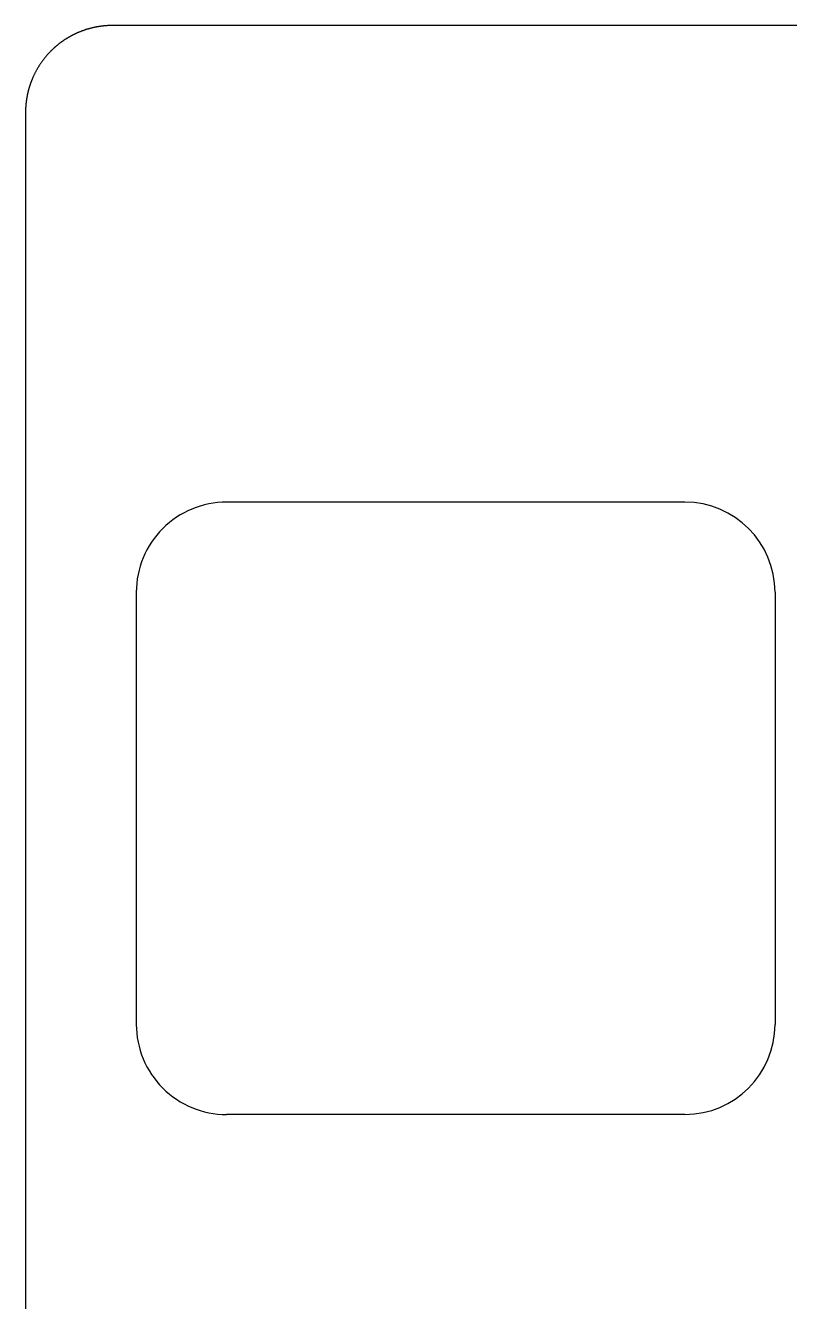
# Model space of a CAD drawing. Header units: millimetres. Extents: x -10 to 277, y -95 to 18.
# Drawn here: x -9.9 to 7.68, y -11.36 to 18.03 of the extents above; entities that cross this region are included whole.
import ezdxf

# ---------------------------------------------------------------- set-up
doc = ezdxf.new("R2010")
doc.units = ezdxf.units.MM
doc.header["$MEASUREMENT"] = 0
doc.layers.add('Edge.Cuts', color=53, linetype='CONTINUOUS')

msp = doc.modelspace()

# ---------------------------------------------------------------- linework, layer by layer
at = {"layer": 'Edge.Cuts', "linetype": 'Continuous'}
for p, q in [((-8.521819, 17.926875), (-8.533829, 17.922904)), ((-8.509785, 17.930771), (-8.521819, 17.926875)), ((-8.497726, 17.93459), (-8.509785, 17.930771)), ((-8.485644, 17.938332), (-8.497726, 17.93459)), ((-8.473538, 17.941998), (-8.485644, 17.938332)), ((-8.46141, 17.945587), (-8.473538, 17.941998)), ((-8.449259, 17.9491), (-8.46141, 17.945587)), ((-8.437087, 17.952535), (-8.449259, 17.9491)), ((-8.424894, 17.955894), (-8.437087, 17.952535)), ((-8.41268, 17.959175), (-8.424894, 17.955894)), ((-8.400446, 17.962379), (-8.41268, 17.959175)), ((-8.388191, 17.965505), (-8.400446, 17.962379)), ((-8.375918, 17.968553), (-8.388191, 17.965505)), ((-8.363626, 17.971524), (-8.375918, 17.968553)), ((-8.351316, 17.974417), (-8.363626, 17.971524)), ((-8.338988, 17.977232), (-8.351316, 17.974417)), ((-8.326642, 17.979969), (-8.338988, 17.977232)), ((-8.31428, 17.982628), (-8.326642, 17.979969)), ((-8.301902, 17.985208), (-8.31428, 17.982628)), ((-8.289507, 17.98771), (-8.301902, 17.985208)), ((-8.277098, 17.990134), (-8.289507, 17.98771)), ((-8.264673, 17.992479), (-8.277098, 17.990134)), ((-8.252234, 17.994745), (-8.264673, 17.992479)), ((-8.239781, 17.996933), (-8.252234, 17.994745)), ((-8.227315, 17.999041), (-8.239781, 17.996933)), ((-8.214836, 18.001071), (-8.227315, 17.999041)), ((-8.202344, 18.003022), (-8.214836, 18.001071)), ((-8.18984, 18.004894), (-8.202344, 18.003022)), ((-8.177325, 18.006686), (-8.18984, 18.004894)), ((-8.164798, 18.0084), (-8.177325, 18.006686)), ((-8.152261, 18.010034), (-8.164798, 18.0084)), ((-8.139714, 18.011589), (-8.152261, 18.010034)), ((-8.127157, 18.013064), (-8.139714, 18.011589)), ((-8.114592, 18.01446), (-8.127157, 18.013064)), ((-8.102017, 18.015777), (-8.114592, 18.01446)), ((-8.089434, 18.017014), (-8.102017, 18.015777)), ((-8.076843, 18.018171), (-8.089434, 18.017014)), ((-8.064245, 18.019249), (-8.076843, 18.018171)), ((-8.05164, 18.020247), (-8.064245, 18.019249)), ((-8.039028, 18.021166), (-8.05164, 18.020247)), ((-8.02641, 18.022004), (-8.039028, 18.021166)), ((-8.013787, 18.022763), (-8.02641, 18.022004)), ((-8.001159, 18.023442), (-8.013787, 18.022763)), ((-7.988526, 18.024042), (-8.001159, 18.023442)), ((-7.975889, 18.024561), (-7.988526, 18.024042)), ((-7.963248, 18.025001), (-7.975889, 18.024561)), ((-7.950603, 18.02536), (-7.963248, 18.025001)), ((-7.937956, 18.02564), (-7.950603, 18.02536)), ((-7.925306, 18.02584), (-7.937956, 18.02564)), ((-7.912654, 18.02596), (-7.925306, 18.02584)), ((-7.9, 18.026), (-7.912654, 18.02596)), ((12.1584, 18.026), (-7.9, 18.026)), ((-9.092353, 17.631696), (-9.097424, 17.627918)), ((-9.087269, 17.635459), (-9.092353, 17.631696)), ((-9.082174, 17.639205), (-9.087269, 17.635459)), ((-9.077067, 17.642936), (-9.082174, 17.639205)), ((-9.071948, 17.64665), (-9.077067, 17.642936)), ((-9.066817, 17.650348), (-9.071948, 17.64665)), ((-9.061676, 17.654029), (-9.066817, 17.650348)), ((-9.056521, 17.657695), (-9.061676, 17.654029)), ((-9.051356, 17.661343), (-9.056521, 17.657695)), ((-9.046179, 17.664976), (-9.051356, 17.661343)), ((-9.040991, 17.668592), (-9.046179, 17.664976)), ((-9.035791, 17.672192), (-9.040991, 17.668592)), ((-9.03058, 17.675775), (-9.035791, 17.672192)), ((-9.025357, 17.679343), (-9.03058, 17.675775)), ((-9.020124, 17.682893), (-9.025357, 17.679343)), ((-9.014879, 17.686427), (-9.020124, 17.682893)), ((-9.009623, 17.689944), (-9.014879, 17.686427)), ((-9.004355, 17.693444), (-9.009623, 17.689944)), ((-8.999077, 17.696928), (-9.004355, 17.693444)), ((-8.993787, 17.700396), (-8.999077, 17.696928)), ((-8.988487, 17.703846), (-8.993787, 17.700396)), ((-8.983176, 17.70728), (-8.988487, 17.703846)), ((-8.977854, 17.710696), (-8.983176, 17.70728)), ((-8.972521, 17.714097), (-8.977854, 17.710696)), ((-8.967178, 17.71748), (-8.972521, 17.714097)), ((-8.961823, 17.720846), (-8.967178, 17.71748)), ((-8.956458, 17.724195), (-8.961823, 17.720846)), ((-8.951082, 17.727528), (-8.956458, 17.724195)), ((-8.945696, 17.730843), (-8.951082, 17.727528)), ((-8.940299, 17.734142), (-8.945696, 17.730843)), ((-8.934893, 17.737423), (-8.940299, 17.734142)), ((-8.929475, 17.740687), (-8.934893, 17.737423)), ((-8.924047, 17.743934), (-8.929475, 17.740687)), ((-8.918609, 17.747164), (-8.924047, 17.743934)), ((-8.913161, 17.750376), (-8.918609, 17.747164)), ((-8.907702, 17.753572), (-8.913161, 17.750376)), ((-8.902234, 17.75675), (-8.907702, 17.753572)), ((-8.896755, 17.759911), (-8.902234, 17.75675)), ((-8.891267, 17.763055), (-8.896755, 17.759911)), ((-8.885768, 17.766181), (-8.891267, 17.763055)), ((-8.88026, 17.76929), (-8.885768, 17.766181)), ((-8.874741, 17.772381), (-8.88026, 17.76929)), ((-8.869213, 17.775455), (-8.874741, 17.772381)), ((-8.863675, 17.778512), (-8.869213, 17.775455)), ((-8.858128, 17.78155), (-8.863675, 17.778512)), ((-8.852571, 17.784572), (-8.858128, 17.78155)), ((-8.847004, 17.787576), (-8.852571, 17.784572)), ((-8.841428, 17.790562), (-8.847004, 17.787576)), ((-8.835843, 17.79353), (-8.841428, 17.790562)), ((-8.830247, 17.796482), (-8.835843, 17.79353)), ((-8.824643, 17.799415), (-8.830247, 17.796482)), ((-8.81903, 17.80233), (-8.824643, 17.799415)), ((-8.813407, 17.805228), (-8.81903, 17.80233)), ((-8.807775, 17.808108), (-8.813407, 17.805228)), ((-8.802134, 17.81097), (-8.807775, 17.808108)), ((-8.796484, 17.813815), (-8.802134, 17.81097)), ((-8.790825, 17.816641), (-8.796484, 17.813815)), ((-8.785157, 17.81945), (-8.790825, 17.816641)), ((-8.77948, 17.82224), (-8.785157, 17.81945)), ((-8.773794, 17.825013), (-8.77948, 17.82224)), ((-8.7681, 17.827767), (-8.773794, 17.825013)), ((-8.762397, 17.830504), (-8.7681, 17.827767)), ((-8.756685, 17.833223), (-8.762397, 17.830504)), ((-8.750965, 17.835923), (-8.756685, 17.833223)), ((-8.745236, 17.838606), (-8.750965, 17.835923)), ((-8.739499, 17.84127), (-8.745236, 17.838606)), ((-8.733753, 17.843916), (-8.739499, 17.84127)), ((-8.727999, 17.846544), (-8.733753, 17.843916)), ((-8.722237, 17.849154), (-8.727999, 17.846544)), ((-8.716466, 17.851746), (-8.722237, 17.849154)), ((-8.710688, 17.854319), (-8.716466, 17.851746)), ((-8.704901, 17.856874), (-8.710688, 17.854319)), ((-8.699106, 17.859411), (-8.704901, 17.856874)), ((-8.693303, 17.861929), (-8.699106, 17.859411)), ((-8.687492, 17.864429), (-8.693303, 17.861929)), ((-8.681674, 17.866911), (-8.687492, 17.864429)), ((-8.675847, 17.869374), (-8.681674, 17.866911)), ((-8.670013, 17.871819), (-8.675847, 17.869374)), ((-8.664171, 17.874245), (-8.670013, 17.871819)), ((-8.652465, 17.879042), (-8.664171, 17.874245)), ((-8.640728, 17.883765), (-8.652465, 17.879042)), ((-8.628962, 17.888414), (-8.640728, 17.883765)), ((-8.617167, 17.892988), (-8.628962, 17.888414)), ((-8.605344, 17.897487), (-8.617167, 17.892988)), ((-8.593492, 17.901912), (-8.605344, 17.897487)), ((-8.581613, 17.906261), (-8.593492, 17.901912)), ((-8.569706, 17.910535), (-8.581613, 17.906261)), ((-8.557773, 17.914734), (-8.569706, 17.910535)), ((-8.545814, 17.918857), (-8.557773, 17.914734)), ((-8.533829, 17.922904), (-8.545814, 17.918857)), ((-9.409097, 17.338466), (-9.417366, 17.328898)), ((-9.400768, 17.347982), (-9.409097, 17.338466)), ((-9.392378, 17.357445), (-9.400768, 17.347982)), ((-9.383928, 17.366855), (-9.392378, 17.357445)), ((-9.375418, 17.376213), (-9.383928, 17.366855)), ((-9.366849, 17.385517), (-9.375418, 17.376213)), ((-9.35822, 17.394767), (-9.366849, 17.385517)), ((-9.349533, 17.403963), (-9.35822, 17.394767)), ((-9.340787, 17.413104), (-9.349533, 17.403963)), ((-9.331982, 17.422191), (-9.340787, 17.413104)), ((-9.32312, 17.431223), (-9.331982, 17.422191)), ((-9.3142, 17.4402), (-9.32312, 17.431223)), ((-9.312567, 17.441831), (-9.3142, 17.4402)), ((-9.308077, 17.446296), (-9.312567, 17.441831)), ((-9.303575, 17.450746), (-9.308077, 17.446296)), ((-9.299058, 17.455182), (-9.303575, 17.450746)), ((-9.294528, 17.459602), (-9.299058, 17.455182)), ((-9.289984, 17.464009), (-9.294528, 17.459602)), ((-9.285426, 17.4684), (-9.289984, 17.464009)), ((-9.280854, 17.472778), (-9.285426, 17.4684)), ((-9.27627, 17.47714), (-9.280854, 17.472778)), ((-9.271671, 17.481489), (-9.27627, 17.47714)), ((-9.267059, 17.485821), (-9.271671, 17.481489)), ((-9.262433, 17.49014), (-9.267059, 17.485821)), ((-9.257794, 17.494443), (-9.262433, 17.49014)), ((-9.253141, 17.498733), (-9.257794, 17.494443)), ((-9.248475, 17.503006), (-9.253141, 17.498733)), ((-9.243796, 17.507265), (-9.248475, 17.503006)), ((-9.239104, 17.511509), (-9.243796, 17.507265)), ((-9.234397, 17.515738), (-9.239104, 17.511509)), ((-9.229678, 17.519952), (-9.234397, 17.515738)), ((-9.224946, 17.524151), (-9.229678, 17.519952)), ((-9.220201, 17.528335), (-9.224946, 17.524151)), ((-9.215442, 17.532504), (-9.220201, 17.528335)), ((-9.210671, 17.536657), (-9.215442, 17.532504)), ((-9.205886, 17.540796), (-9.210671, 17.536657)), ((-9.201089, 17.544918), (-9.205886, 17.540796)), ((-9.196278, 17.549027), (-9.201089, 17.544918)), ((-9.191455, 17.553119), (-9.196278, 17.549027)), ((-9.186618, 17.557196), (-9.191455, 17.553119)), ((-9.18177, 17.561258), (-9.186618, 17.557196)), ((-9.176907, 17.565304), (-9.18177, 17.561258)), ((-9.172034, 17.569335), (-9.176907, 17.565304)), ((-9.167146, 17.573351), (-9.172034, 17.569335)), ((-9.162247, 17.57735), (-9.167146, 17.573351)), ((-9.157334, 17.581335), (-9.162247, 17.57735)), ((-9.15241, 17.585303), (-9.157334, 17.581335)), ((-9.147472, 17.589256), (-9.15241, 17.585303)), ((-9.142523, 17.593193), (-9.147472, 17.589256)), ((-9.13756, 17.597115), (-9.142523, 17.593193)), ((-9.132586, 17.601021), (-9.13756, 17.597115)), ((-9.127599, 17.604911), (-9.132586, 17.601021)), ((-9.122601, 17.608785), (-9.127599, 17.604911)), ((-9.117589, 17.612644), (-9.122601, 17.608785)), ((-9.112566, 17.616486), (-9.117589, 17.612644)), ((-9.107531, 17.620313), (-9.112566, 17.616486)), ((-9.102484, 17.624123), (-9.107531, 17.620313)), ((-9.097424, 17.627918), (-9.102484, 17.624123)), ((-9.616649, 17.0522), (-9.623104, 17.041324)), ((-9.610126, 17.063034), (-9.616649, 17.0522)), ((-9.603534, 17.073827), (-9.610126, 17.063034)), ((-9.596875, 17.084578), (-9.603534, 17.073827)), ((-9.590148, 17.095286), (-9.596875, 17.084578)), ((-9.583353, 17.105951), (-9.590148, 17.095286)), ((-9.576491, 17.116572), (-9.583353, 17.105951)), ((-9.569563, 17.12715), (-9.576491, 17.116572)), ((-9.562567, 17.137684), (-9.569563, 17.12715)), ((-9.555506, 17.148173), (-9.562567, 17.137684)), ((-9.548378, 17.158617), (-9.555506, 17.148173)), ((-9.541184, 17.169016), (-9.548378, 17.158617)), ((-9.533925, 17.179368), (-9.541184, 17.169016)), ((-9.526601, 17.189675), (-9.533925, 17.179368)), ((-9.519211, 17.199935), (-9.526601, 17.189675)), ((-9.511757, 17.210148), (-9.519211, 17.199935)), ((-9.504239, 17.220313), (-9.511757, 17.210148)), ((-9.496656, 17.230431), (-9.504239, 17.220313)), ((-9.48901, 17.2405), (-9.496656, 17.230431)), ((-9.4813, 17.250521), (-9.48901, 17.2405)), ((-9.473526, 17.260493), (-9.4813, 17.250521)), ((-9.46569, 17.270416), (-9.473526, 17.260493)), ((-9.457791, 17.280289), (-9.46569, 17.270416)), ((-9.44983, 17.290113), (-9.457791, 17.280289)), ((-9.441806, 17.299885), (-9.44983, 17.290113)), ((-9.433721, 17.309607), (-9.441806, 17.299885)), ((-9.425574, 17.319278), (-9.433721, 17.309607)), ((-9.417366, 17.328898), (-9.425574, 17.319278)), ((-9.76379, 16.751438), (-9.766075, 16.745539)), ((-9.761486, 16.757329), (-9.76379, 16.751438)), ((-9.759163, 16.763213), (-9.761486, 16.757329)), ((-9.756822, 16.769089), (-9.759163, 16.763213)), ((-9.754462, 16.774958), (-9.756822, 16.769089)), ((-9.752084, 16.78082), (-9.754462, 16.774958)), ((-9.749687, 16.786674), (-9.752084, 16.78082)), ((-9.747272, 16.79252), (-9.749687, 16.786674)), ((-9.742386, 16.80419), (-9.747272, 16.79252)), ((-9.737427, 16.815829), (-9.742386, 16.80419)), ((-9.732394, 16.827436), (-9.737427, 16.815829)), ((-9.727287, 16.83901), (-9.732394, 16.827436)), ((-9.722108, 16.850552), (-9.727287, 16.83901)), ((-9.716856, 16.862061), (-9.722108, 16.850552)), ((-9.711531, 16.873537), (-9.716856, 16.862061)), ((-9.706134, 16.884978), (-9.711531, 16.873537)), ((-9.700665, 16.896385), (-9.706134, 16.884978)), ((-9.695124, 16.907757), (-9.700665, 16.896385)), ((-9.689511, 16.919093), (-9.695124, 16.907757)), ((-9.683826, 16.930394), (-9.689511, 16.919093)), ((-9.678071, 16.941658), (-9.683826, 16.930394)), ((-9.672244, 16.952885), (-9.678071, 16.941658)), ((-9.666347, 16.964075), (-9.672244, 16.952885)), ((-9.660379, 16.975228), (-9.666347, 16.964075)), ((-9.65434, 16.986342), (-9.660379, 16.975228)), ((-9.648232, 16.997417), (-9.65434, 16.986342)), ((-9.642054, 17.008454), (-9.648232, 16.997417)), ((-9.635806, 17.019451), (-9.642054, 17.008454)), ((-9.62949, 17.030408), (-9.635806, 17.019451)), ((-9.623104, 17.041324), (-9.62949, 17.030408)), ((-9.853436, 16.455075), (-9.854784, 16.448896)), ((-9.85207, 16.46125), (-9.853436, 16.455075)), ((-9.850683, 16.46742), (-9.85207, 16.46125)), ((-9.849277, 16.473587), (-9.850683, 16.46742)), ((-9.847852, 16.479748), (-9.849277, 16.473587)), ((-9.846407, 16.485906), (-9.847852, 16.479748)), ((-9.844943, 16.492058), (-9.846407, 16.485906)), ((-9.843459, 16.498207), (-9.844943, 16.492058)), ((-9.841956, 16.50435), (-9.843459, 16.498207)), ((-9.840433, 16.510489), (-9.841956, 16.50435)), ((-9.838891, 16.516622), (-9.840433, 16.510489)), ((-9.83733, 16.522751), (-9.838891, 16.516622)), ((-9.835749, 16.528875), (-9.83733, 16.522751)), ((-9.834149, 16.534995), (-9.835749, 16.528875)), ((-9.832529, 16.541108), (-9.834149, 16.534995)), ((-9.83089, 16.547217), (-9.832529, 16.541108)), ((-9.829232, 16.553321), (-9.83089, 16.547217)), ((-9.827554, 16.55942), (-9.829232, 16.553321)), ((-9.825858, 16.565512), (-9.827554, 16.55942)), ((-9.824141, 16.5716), (-9.825858, 16.565512)), ((-9.822406, 16.577683), (-9.824141, 16.5716)), ((-9.820651, 16.58376), (-9.822406, 16.577683)), ((-9.818878, 16.589831), (-9.820651, 16.58376)), ((-9.817085, 16.595897), (-9.818878, 16.589831)), ((-9.815272, 16.601957), (-9.817085, 16.595897)), ((-9.813441, 16.608011), (-9.815272, 16.601957)), ((-9.81159, 16.61406), (-9.813441, 16.608011)), ((-9.809721, 16.620103), (-9.81159, 16.61406)), ((-9.807832, 16.626139), (-9.809721, 16.620103)), ((-9.805924, 16.63217), (-9.807832, 16.626139)), ((-9.803997, 16.638195), (-9.805924, 16.63217)), ((-9.802051, 16.644214), (-9.803997, 16.638195)), ((-9.800086, 16.650226), (-9.802051, 16.644214)), ((-9.798102, 16.656232), (-9.800086, 16.650226)), ((-9.796099, 16.662232), (-9.798102, 16.656232)), ((-9.794077, 16.668226), (-9.796099, 16.662232)), ((-9.792036, 16.674213), (-9.794077, 16.668226)), ((-9.789976, 16.680194), (-9.792036, 16.674213)), ((-9.787898, 16.686168), (-9.789976, 16.680194)), ((-9.7858, 16.692136), (-9.787898, 16.686168)), ((-9.783684, 16.698097), (-9.7858, 16.692136)), ((-9.781548, 16.704052), (-9.783684, 16.698097)), ((-9.779394, 16.709999), (-9.781548, 16.704052)), ((-9.777221, 16.71594), (-9.779394, 16.709999)), ((-9.775029, 16.721874), (-9.777221, 16.71594)), ((-9.772819, 16.727801), (-9.775029, 16.721874)), ((-9.77059, 16.733721), (-9.772819, 16.727801)), ((-9.768342, 16.739633), (-9.77059, 16.733721)), ((-9.766075, 16.745539), (-9.768342, 16.739633)), ((-9.895436, 16.161091), (-9.895853, 16.154778)), ((-9.894999, 16.1674), (-9.895436, 16.161091)), ((-9.894542, 16.17371), (-9.894999, 16.1674)), ((-9.894065, 16.180017), (-9.894542, 16.17371)), ((-9.893568, 16.186323), (-9.894065, 16.180017)), ((-9.893051, 16.192627), (-9.893568, 16.186323)), ((-9.892515, 16.19893), (-9.893051, 16.192627)), ((-9.891958, 16.205229), (-9.892515, 16.19893)), ((-9.891381, 16.211528), (-9.891958, 16.205229)), ((-9.890785, 16.217824), (-9.891381, 16.211528)), ((-9.890169, 16.224119), (-9.890785, 16.217824)), ((-9.889532, 16.230411), (-9.890169, 16.224119)), ((-9.888876, 16.236702), (-9.889532, 16.230411)), ((-9.8882, 16.24299), (-9.888876, 16.236702)), ((-9.887504, 16.249276), (-9.8882, 16.24299)), ((-9.886788, 16.255559), (-9.887504, 16.249276)), ((-9.886053, 16.261841), (-9.886788, 16.255559)), ((-9.885297, 16.26812), (-9.886053, 16.261841)), ((-9.884522, 16.274397), (-9.885297, 16.26812)), ((-9.883726, 16.28067), (-9.884522, 16.274397)), ((-9.882911, 16.286942), (-9.883726, 16.28067)), ((-9.882076, 16.29321), (-9.882911, 16.286942)), ((-9.881221, 16.299477), (-9.882076, 16.29321)), ((-9.880347, 16.305739), (-9.881221, 16.299477)), ((-9.879452, 16.312), (-9.880347, 16.305739)), ((-9.878538, 16.318257), (-9.879452, 16.312)), ((-9.877604, 16.324512), (-9.878538, 16.318257)), ((-9.876651, 16.330764), (-9.877604, 16.324512)), ((-9.875677, 16.337013), (-9.876651, 16.330764)), ((-9.874684, 16.343258), (-9.875677, 16.337013)), ((-9.873671, 16.3495), (-9.874684, 16.343258)), ((-9.872638, 16.355739), (-9.873671, 16.3495)), ((-9.871585, 16.361975), (-9.872638, 16.355739)), ((-9.870513, 16.368207), (-9.871585, 16.361975)), ((-9.869421, 16.374436), (-9.870513, 16.368207)), ((-9.868309, 16.380661), (-9.869421, 16.374436)), ((-9.867178, 16.386884), (-9.868309, 16.380661)), ((-9.866027, 16.393102), (-9.867178, 16.386884)), ((-9.864856, 16.399317), (-9.866027, 16.393102)), ((-9.863666, 16.405528), (-9.864856, 16.399317)), ((-9.862456, 16.411735), (-9.863666, 16.405528)), ((-9.861226, 16.417938), (-9.862456, 16.411735)), ((-9.859977, 16.424138), (-9.861226, 16.417938)), ((-9.858708, 16.430333), (-9.859977, 16.424138)), ((-9.857419, 16.436525), (-9.858708, 16.430333)), ((-9.856111, 16.442712), (-9.857419, 16.436525)), ((-9.854784, 16.448896), (-9.856111, 16.442712)), ((-9.899999, 16.028308), (-9.9, 16.026)), ((-9.9, 16.026), (-9.9, -93.226)), ((-9.899981, 16.03464), (-9.899999, 16.028308)), ((-9.899944, 16.040969), (-9.899981, 16.03464)), ((-9.899887, 16.047299), (-9.899944, 16.040969)), ((-9.899809, 16.053627), (-9.899887, 16.047299)), ((-9.899712, 16.059957), (-9.899809, 16.053627)), ((-9.899595, 16.066284), (-9.899712, 16.059957)), ((-9.899457, 16.072612), (-9.899595, 16.066284)), ((-9.8993, 16.078937), (-9.899457, 16.072612)), ((-9.899123, 16.085264), (-9.8993, 16.078937)), ((-9.898925, 16.091588), (-9.899123, 16.085264)), ((-9.898708, 16.097912), (-9.898925, 16.091588)), ((-9.898471, 16.104235), (-9.898708, 16.097912)), ((-9.898213, 16.110557), (-9.898471, 16.104235)), ((-9.897936, 16.116877), (-9.898213, 16.110557)), ((-9.897639, 16.123198), (-9.897936, 16.116877)), ((-9.897322, 16.129516), (-9.897639, 16.123198)), ((-9.896984, 16.135834), (-9.897322, 16.129516)), ((-9.896627, 16.14215), (-9.896984, 16.135834)), ((-9.89625, 16.148465), (-9.896627, 16.14215)), ((-9.895853, 16.154778), (-9.89625, 16.148465)), ((5.275, 7.05), (-5.275, 7.05)), ((-7.35, 4.975), (-7.35, -4.975)), ((7.35, 4.975), (7.35, -4.975)), ((5.275, -7.05), (-5.275, -7.05))]:
    msp.add_line(p, q, dxfattribs=at)
at = {"layer": 'Edge.Cuts'}
for centre, radius, start, end in [((-5.275028, 4.974985), 2.074972, 89.9992269, 179.9995858), ((5.274972, 4.974985), 2.075015, 0.0004142, 89.9992269), ((-5.275028, -4.975015), 2.074985, 179.9995858, 270.0007731), ((5.274972, -4.975015), 2.075028, 270.0007731, 0.0004142)]:
    msp.add_arc(centre, radius, start, end, dxfattribs=at)

doc.saveas('drawing.dxf')
